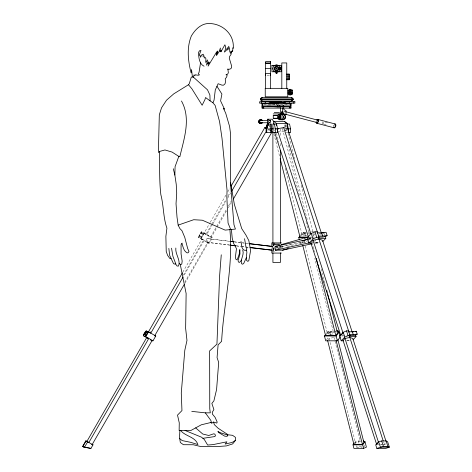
<?xml version="1.0" encoding="UTF-8"?>
<svg xmlns="http://www.w3.org/2000/svg" width="472" height="472" viewBox="0 0 472 472"><rect width="100%" height="100%" fill="white"/><g stroke="black" fill="none" stroke-linecap="round" stroke-linejoin="round"><path stroke-width="0.35" stroke-dasharray="2.36 1.77" d="M229.787 245.121L206.465 242.295L206.913 238.578L229.357 241.233M206.465 242.295L207.049 242.295L207.497 238.578M199.615 236.047L199.031 235.516L200.895 232.271L203.444 233.876L201.573 237.115L199.284 236.047L201.485 232.808L200.895 232.271M198.376 237.292L201.532 231.811L204.228 232.879L212.465 237.646L209.308 243.127L208.276 243.127L198.376 237.292L201.072 238.36L209.308 243.127M198.565 237.292L201.721 231.811M201.573 237.115L199.951 236.047L201.821 232.808M200.411 238.36L203.568 232.879M201.072 238.36L209.91 222.908M210.276 222.271L226.023 194.93M227.852 191.756L230.047 187.939M201.013 238.926L204.169 233.445L201.532 231.811M182.794 272.185L201.845 239.103L204.27 240.283L183.39 276.539M226.442 211.019L211.432 237.086L210.524 237.086L205.91 234.413L211.397 224.878M211.763 224.241L226.047 199.45M227.876 196.269L230.07 192.452M149.99 333.149L151.087 331.244M183.325 275.264L203.473 240.283L201.845 239.103M212.671 224.241L206.813 234.413L204.052 233.079L205.91 234.413M213.037 223.604L225.852 201.355M227.681 198.175L230.613 193.089M210.524 237.086L226.637 209.114M228.466 205.934L231.398 200.848M184.823 282.073L207.538 242.632L208.335 242.632L184.888 283.342M228.271 207.839L231.203 202.753M208.276 243.127L211.432 237.646L212.465 237.646M273.713 131.015L274.521 129.947M285.371 131.015L286.994 128.88M300.381 235.528L302.393 232.879L307.337 232.879M300.829 236.018L302.045 234.413L306.151 233.61M303.691 232.271L304.511 235.516L304.104 236.047L303.284 232.808L303.691 232.271L306.304 232.631M302.263 243.127L300.162 243.127L300.965 242.065M302.764 241.693L302.05 242.632L304.983 242.632M312.895 235.481L313.703 234.413M313.261 236.071L314.859 233.97M314.647 241.552L316.246 239.452M326.453 333.374L327.651 331.804L336.04 331.739M326.27 334.565L327.344 333.149L333.368 331.975L314.741 258.396M328.789 331.267L329.515 334.123L329.155 334.589L328.435 331.739L328.789 331.267L332.241 331.739L332.961 334.589M326.482 339.769L328.471 337.15M327.957 339.923L329.067 338.459L334.064 337.486L335.474 337.875M354.555 442.777L355.333 441.757L358.419 440.954L360.484 440.954M354.649 443.438L355.392 442.465L360.39 441.485L334.784 340.336M285.566 131.104L286.858 129.77M322.494 234.472L323.521 233.41M382.355 444.412L384.497 444.412L385.913 442.948M385.636 443.804L384.645 444.825L382.58 444.825M280.799 246.449L282.403 246.449L292.197 243.694M308.281 239.168L310.375 238.578L310.476 240.437M287.466 246.62L302.853 242.295L307.065 242.295M355.333 441.757L356.702 447.155L359.788 446.353L364.596 446.353L364.083 444.329M308.629 239.198L311.485 238.578M308.594 240.738L282.221 246.449L282.303 247.688M315.261 243.068L318.824 242.295L314.57 242.295M312.375 234.147L314.376 233.746M308.523 239.369L309.862 239.103L311.272 239.499M269.524 105.02L270.957 105.008M267.005 75.644L269.825 75.644M263.883 104.495L271.111 104.495M280.504 104.495L289.879 104.495M269.005 120.372L270.598 120.372L270.598 122.755L269.005 122.755M269.701 120.614L269.996 120.614M269.63 122.755L269.925 122.755M268.031 128.844L270.934 128.844M273.553 128.844L274.562 128.844M281.595 128.844L283.053 128.844M277.678 131.552L283.702 131.552M285.849 132.585L288.315 132.585M311.679 231.811L313.532 231.811M201.485 232.808L201.149 232.808L203.444 233.876M308.045 232.879L310.871 232.879M303.284 232.808L305.354 233.876L307.52 233.876M308.24 233.876L310.399 233.876M319.196 233.876L321.19 233.876M309.06 237.115L311.673 237.086M312.033 237.086L314.907 237.086M309.266 237.646L311.485 237.646M303.779 238.36L305.897 238.36M308.723 238.36L311.549 238.36M302.658 238.578L306.169 238.578M306.871 238.578L310.375 238.578M312.257 242.632L314.44 242.632M315.166 242.632L319.538 242.632M315.414 243.127L319.019 243.127M328.435 331.739L330.258 332.677L335.327 332.677M342.241 335.503L346.607 335.503M341.799 335.999L343.238 335.999M346.637 340.412L350.2 340.412M346.955 340.819L349.829 340.819M376.644 444.412L381.642 444.412M380.515 444.825L381.895 444.825M356.702 447.155L362.242 447.155M234.46 241.853L243.935 242.997M246.85 243.351L248.307 243.528M206.913 238.578L229.504 241.322M233.876 241.853L244.083 243.086M244.809 243.174L248.455 243.617M207.049 242.295L229.64 245.033M236.201 245.829L240.572 246.36M241.298 246.449L244.944 246.891M245.67 246.98L249.316 247.422M236.348 245.918L240.72 246.449M241.446 246.537L245.092 246.98M245.818 247.068L248.732 247.422M304.511 235.516L307.124 235.87M329.515 334.123L332.27 334.495M325.291 122.142L328.075 122.873M323.875 124.36L326.665 125.098M319.75 233.746L321.113 234.189M267.594 128.88L269.901 130.213M267.842 129.546L269.577 130.549M204.169 233.445L211.432 237.646M199.031 235.516L199.951 236.047M324.252 233.563L324.695 234.938M383.594 441.621L384.497 444.412M288.079 133.157L294.575 158.828M301.254 185.213L313.343 232.985M321.332 268.857L325.491 285.289M335.822 330.86L336.17 332.241M288.392 145.099L307.526 220.684M312.311 242.632L314.665 251.918M282.539 128.968L299.325 195.284M306.003 221.669L308.889 233.079M334.064 337.486L334.607 339.622M358.419 440.954L359.446 445.007M305.354 233.876L306.175 237.115M330.258 332.677L330.978 335.533M327.651 331.804L328.695 335.934M302.393 232.879L303.608 237.676M329.067 338.459L355.392 442.465M303.838 240.283L304.558 243.139M305.284 245.995L327.344 333.149M276.421 133.157L278.763 142.426M285.259 168.097L302.045 234.413M273.848 133.688L279.625 156.509M299.814 241.758L300.162 243.127M282.403 246.449L282.468 247.688M283.985 110.719L283.985 112.053M286.699 124.832L286.699 127.505M285.849 124.72L285.849 127.469M285.849 129.47L285.849 130.714M285.525 124.744L285.525 126.885M284.356 124.761L284.356 126.803M283.696 116.283L283.696 118.248M283.424 116.283L283.424 118.248M281.383 245.818L281.383 247.995M280.386 128.844L280.386 136.921M280.386 143.529L280.386 147.199M280.386 246.313L280.327 248.72M280.191 245.092L280.191 248.72M280.014 245.092L280.014 248.72M279.754 245.092L279.754 248.72M279.477 243.64L279.477 248.72M279.105 243.64L279.105 248.72M278.745 243.64L278.745 248.72M278.291 243.64L278.291 248.72M277.872 243.64L277.872 245.092M277.872 245.818L277.872 248.72M277.365 243.64L277.365 245.092M277.365 245.818L277.365 248.72M276.916 243.64L276.916 245.092M276.916 245.818L276.916 248.72M276.391 243.64L276.391 245.092M276.391 245.818L276.391 248.72M275.937 243.64L275.937 245.092M275.436 243.64L275.436 245.092M275.011 243.64L275.011 245.092M274.562 242.915L274.562 245.092M274.197 242.915L274.197 251.623M273.866 127.469L273.866 131.34M273.831 243.64L273.831 251.623M273.553 243.64L273.553 251.623M273.294 243.64L273.294 251.623M273.117 243.64L273.117 245.092M273.117 250.172L273.117 251.623M272.981 243.64L272.981 245.092M272.981 250.172L272.981 251.623M272.922 243.375L272.922 245.576M272.922 249.983L272.922 252.184M270.45 120.372L270.45 122.755M270.031 124.744L270.031 129.735M269.842 124.744L269.842 129.735M265.441 129.47L265.441 130.714M323.55 122.118A1.257 0.684 -75.3 0 1 322.854 123.959M322.329 123.894A1.257 0.684 -75.3 0 1 322.134 123.469M322.105 123.18A1.257 0.684 -75.3 0 1 322.636 121.77M316.547 121.404A1.257 0.684 -75.3 0 1 316.618 121.08M283.973 112.165A1.257 0.684 -75.3 0 1 285.017 111.616M333.568 126.98A1.988 1.086 -75.3 0 1 333.851 125.045M334.046 125.664A1.257 0.684 -75.3 0 1 334.312 125.098M283.631 116.265A1.646 1.646 0 0 1 283.908 117.493A2.035 1.699 -90 0 0 284.026 116.938M283.141 116.596A1.068 1.068 0 0 1 283.235 117.664M283.436 116.189A2.832 2.36 -90 0 1 283.436 117.658M284.055 116.926A2.142 1.788 -90 0 1 283.997 117.481M268.934 120.903A1.068 1.068 0 0 1 270.379 120.891A1.068 1.068 0 0 1 270.521 122.325A1.068 1.068 0 0 1 269.099 122.59M269.058 121.121A1.068 1.068 0 0 1 270.68 120.891A1.068 1.068 0 0 1 270.621 122.525A1.068 1.068 0 0 1 269.022 122.189M283.365 116.195A2.867 2.395 -90 0 1 283.365 117.681"/><path stroke-width="0.71" d="M265.594 88.341L265.594 62.941L270.533 62.941L270.533 88.341M281.819 88.341L281.819 62.941L286.758 62.941L286.758 88.341M276.71 102.967L276.722 102.436L270.338 102.029L277.129 101.976M277.931 106.129L280.061 106.111L280.043 106.92L277.925 106.932L277.931 106.129L275.978 103.067L274.651 102.984L274.81 104.064L268.031 103.633L270.132 103.616M286.988 104.206L287.005 102.949M181.797 243.635L182.044 243.817C183.112 246.998 183.785 251.257 187.13 252.874L188.104 252.78L188.977 251.47L187.673 248.526L184.77 237.381L182.003 230.778L179.856 228.513L178.15 225.126L177.012 217.126L176.032 203.715L176.705 193.154L176.245 184.416L174.864 175.053L175.082 166.634L178.823 156.409L172.068 152.078L164.94 149.96L159.383 151.506L158.574 152.592L158.657 141.411L159.324 114.82L161.542 107.793L166.522 100.194L173.802 93.828L188.505 84.73L189.278 83.674L191.313 77.019L193.408 77.148L207.485 89.816L209.892 94.972L210.099 100.872L212.901 102.743L215.143 105.439L219.557 121.564L222.035 138.479L227.061 190.375L226.849 197.001L228.053 223.049L230.637 229.41M221.262 254.797L219.598 275.984L216.943 344.129L209.633 350.926L209.763 408.805L210.3 412.841L205.332 412.841L191.762 411.389M175.838 248.036C175.035 254.148 181.03 260.391 178.475 266.096L177.035 266.013L176.115 264.739L172.935 256.343L171.531 248.195M179.879 430.458L179.531 437.408L180.333 442.535L183.443 444.712L193.343 444.754L200.842 446.553L217.185 446.553L226.389 445.916L232.672 443.887L235.581 440.27L235.463 437.379L232.596 435.326L228.171 434.812L218.129 428.234L214.306 424.641L213.586 422.051L211.574 423.319L210.931 422.487M230.631 182.882L234.366 204.411L241.723 228.584L245.947 235.085L248.827 240.584L250.614 250.461L248.827 260.609L247.859 261.382L246.579 260.444L246.349 257.629L246.897 252.007L246.349 250.237L246.856 248.773L245.936 246.821L244.561 238.708M250.189 247.599L271.907 250.16L272.356 246.449L249.033 243.617M200.565 62.634L199.078 72.257L198.293 73.774L199.473 74.859L198.093 75.284L195.26 74.765L194.871 75.809L194.045 74.812L193.408 77.148M231.487 51.843L230.95 54.64L229.652 56.351L229.274 58.162L231.575 65.862L231.534 67.767L230.696 68.776L229.15 69.278L227.569 69.136M265.689 128.154L267.364 124.036L265.878 128.154M266.532 128.844L268.267 124.036L271.123 124.036L271.123 132.585L266.532 132.585L266.532 128.844L268.456 124.036M246.349 257.629L243.646 263.606L242.496 264.19L241.528 263.677C240.177 259.128 244.514 254.809 242.767 250.136M278.928 68.587L279.259 67.791L280.055 67.461L280.858 67.791L281.188 68.587L280.858 69.384L280.055 69.714L279.259 69.384L278.273 66.841L276.527 66.115L274.787 66.841L274.061 68.587L274.787 70.334L276.527 71.054L278.273 70.334L279.312 67.838L280.055 67.531L280.805 67.838L281.117 68.587L280.805 69.337M280.185 69.136L279.271 71.331L276.527 72.47L273.784 71.331L272.651 68.587L273.784 65.844L276.527 64.705L279.271 65.844L279.955 67.49M212.901 102.743L214.052 100.194L215.291 89.91L218.135 83.715L222.005 85.155L223.58 85.155L225.014 83.851L225.433 82.211L225.268 78.653L226.353 77.544L227.168 75.626L226.353 74.676M175.655 263.535L175.324 264.202L173.548 263.712L169.684 255.44L168.828 248.402M241.511 260.042L239.652 262.367L238.62 262.149L238.018 260.768L239.953 253.96L239.829 249.617L239.239 254.095L237.357 259.441L236.484 259.801L235.811 259.075L235.404 257.01L236.472 248.655L233.664 243.452L232.236 238.354L231.386 229.315M143.936 334.123L145.577 331.267L146.391 331.739L147.819 332.677L146.178 335.533L143.936 334.123L146.178 335.533M147.423 338.129L143.358 335.686L145.093 332.671M143.358 335.686L145.264 332.671M144.751 334.589L146.391 331.739M231.144 186.033L264.833 127.54L267.04 128.614M143.529 335.686L145.152 336.624L147.931 331.804L148.509 331.804L155.754 335.999L152.981 340.819L152.072 340.819L150.326 339.81M145.152 336.624L145.73 336.624L182.428 272.816M82.641 446.353L85.751 440.954L86.122 440.954L93.002 444.825L90.943 448.4L83.839 447.155L82.641 446.353L84.588 447.155L90.943 448.4M83.013 446.353L86.122 440.954M146.762 337.486L86.86 441.485L88.878 442.465L148.774 338.459L146.762 337.486L147.665 338.135M231.711 191.184L266.863 130.148M87.704 441.757L84.588 447.155L83.839 447.155M183.024 277.176L150.786 333.149L148.963 332.27M233.398 198.942L272.208 131.552L270.48 130.549M154.845 335.503L184.157 284.616M182.127 243.133L181.065 244.732L181.065 253.824L182.168 261.158L181.791 263.954L181.071 264.532L180.251 264.367L179.295 263.299M299.295 239.699L298.776 237.646L299.98 236.059M340.188 337.12L337.38 340.819L325.686 340.819L324.465 335.999L325.261 334.949M302.776 245.493L325.556 335.503L335.816 335.503L337.604 333.149L327.656 293.861M337.38 340.819L336.158 335.999L338.967 332.3L337.993 330.86L336.542 330.86M363.228 440.954L365.033 441.757L366.402 447.155L363.611 448.4L353.911 448.4L353.003 444.825L354.171 443.291M327.586 340.412L353.911 444.412L362.419 444.412L363.9 442.465L337.94 339.881M363.611 448.4L362.708 444.825L365.033 441.757M260.397 98.925L261.618 97.509L291.979 97.509L293.2 98.925L293.2 99.627L291.979 101.037L261.618 101.037L260.397 99.627L260.397 98.925L293.2 98.925M262.326 97.509L261.104 98.925L261.104 99.627L262.326 101.037M291.271 101.037L292.493 99.627L292.493 98.925L291.271 97.509M289.171 108.094L290.392 106.684L290.392 108.094M171.017 258.29L170.604 258.733L169.784 258.402L167.595 255.358L166.227 251.464L165.878 236.348L166.917 228.135C163.147 217.492 163.755 205.644 160.852 194.67C159.176 180.286 159.849 165.926 159.383 151.506M325.137 236.307L325.798 238.36L317.986 238.36L319.019 237.292L317.249 231.811L314.971 231.811L311.225 233.445L307.154 237.646L308.924 243.127L311.089 243.127M308.924 243.127L312.995 238.926L316.741 237.292L319.019 237.292M313.078 240.283L310.8 242.632L340.784 335.503L343.061 333.149L313.078 240.283L318.948 239.103L322.541 240.283L352.077 331.757M327.114 235.516L322.606 236.047L321.562 232.808L326.063 232.271L327.114 235.516L326.594 236.047L322.901 237.115L318.246 237.115M322.724 241.54L325.798 238.36M355.387 334.559L356.053 336.624L349.174 336.624L350.082 335.686L348.525 330.86L346.525 330.86L343.227 332.3L339.645 335.999L341.203 340.819L343.356 340.819M341.203 340.819L344.784 337.12L348.082 335.686L350.082 335.686M344.955 338.459L343.067 340.412L376.644 444.412L378.532 442.465L344.955 338.459L349.823 337.486L352.808 338.459L385.931 441.066M355.829 331.739L356.283 331.267L357.204 334.123L356.749 334.589L353.498 335.533L349.486 335.533M353.003 339.769L356.053 336.624M378.668 441.757L375.7 444.825L376.851 448.4L385.801 448.4L389.359 447.155L387.618 441.757L386.108 440.954L381.671 440.954L378.668 441.757L380.414 447.155L389.359 447.155L387.854 446.353L383.417 446.353L376.851 448.4M235.581 440.27L232.236 442.394L225.168 444.069L226.896 441.804L212.972 444.624L207.645 445.043L204.282 439.438L201.526 437.196L185.048 430.458M178.15 225.126L193.715 219.716L202.358 220.229L225.132 230.112L235.422 229.073L233.976 224.772L230.655 185.278L230.513 133.482L229.575 126.39L225.669 113.068L223.457 108.448L224.495 109.162L220.583 100.896L221.911 94.075L216.955 86.287M225.97 74.794L227.48 74.328L228.348 72.859L227.917 69.172M280.982 244.679L302.658 238.578M301.986 240.938L308.281 239.168M288.191 248.591L282.598 250.16L275.382 250.16L275.129 246.449L307.921 239.351M275.382 250.16L308.883 242.909M282.468 250.16L311.697 243.835M276.97 128.88L283.637 127.54L287.725 128.88L321.343 233.015M202.907 438.317L214.695 436.588L215.45 435.857L214.913 434.128L213.633 433.821L208.76 435.479L202.753 434.028L195.662 427.886M356.283 331.267L352.318 331.739L353.239 334.589L357.204 334.123M246.349 250.237L244.791 250.331L243.257 249.623L241.929 247.393L240.991 241.469M276.822 102.182L276.515 102.188L277.825 102.2M276.722 102.436L284.185 102.371L277.807 101.97M274.651 102.984L284.179 102.908M269.506 106.247L267.382 106.265L277.925 106.932M279.53 105.344L280.185 106.294L283.737 106.271L283.743 107.073M283.743 107.651L283.749 109.392L285.985 110.719L285.985 114.72L282.875 114.195A2.832 2.36 -90 0 1 283.442 114.472M265.594 68.587L270.533 68.587M286.687 74.092L289.513 74.092L289.513 79.733L286.687 79.733M286.687 74.918L289.513 74.918M286.687 76.912L289.513 76.912M286.687 78.907L289.513 78.907M289.584 90.105L288.168 90.105L288.168 94.335L289.584 94.335M289.513 90.158L290.923 90.158M288.168 90.724L289.584 90.724M290.994 90.724L292.404 90.724M289.513 92.152L290.923 92.152M288.168 92.223L289.584 92.223M290.994 92.223L292.404 92.223M288.168 93.716L289.584 93.716M290.994 93.716L292.404 93.716M289.513 94.146L290.923 94.146M260.397 99.627L293.2 99.627M276.527 101.745L259.6 101.745L259.6 103.156L270.887 103.156L270.887 101.745M277.861 101.745L282.173 101.745M261.96 106.684L291.1 106.684L291.1 108.094L261.96 108.094L261.96 106.684L263.181 108.094M282.887 119.664A2.832 2.36 -90 0 1 279.984 117.67A2.832 2.36 -90 0 1 281.648 114.195L281.648 111.929L282.533 111.929L284.433 114.189M274.273 112.46L279.477 112.46M273.205 113.947L280.48 113.947M281.772 119.664A2.832 2.36 -90 0 1 278.875 117.67A2.832 2.36 -90 0 1 280.539 114.195L281.648 114.195M283.991 114.72L285.985 114.72M273.205 115.428L277.123 115.428M277.158 115.622L273.27 115.622L273.27 118.248L278.102 118.248M273.205 118.395L278.061 118.395M267.707 120.372L259.6 120.372L259.6 122.755L267.707 122.755M273.394 121.363L284.356 121.363L287.342 123.499L287.342 128.844M267.364 128.154L267.364 119.221L272.185 119.221L273.601 121.363L276.592 123.499L287.342 123.499M286.958 124.036L289.56 124.036L290.534 128.844L290.534 132.585L288.575 132.585M270.698 128.844L273.117 128.844M274.374 124.036L275.347 128.844L278.74 128.844M287.342 124.036L288.315 128.844L290.534 128.844M271.465 132.585L277.565 132.585L277.565 128.844L276.592 124.036L272.881 124.036L272.922 243.375M317.573 232.808L324.034 232.879M318.618 236.047L322.606 236.047M308.759 237.086L300.015 237.086L280.167 158.645M298.776 237.646L307.868 237.646M281.383 242.915L271.831 242.915L271.831 246.543M272.356 246.449L249.181 243.705M275.129 246.449L276.545 246.449M281.383 253.075L271.831 253.075L271.831 250.172M348.301 331.804L353.805 331.804M147.819 332.677L146.344 332.052M349.728 334.589L353.239 334.589M154.851 335.999L155.754 335.999M324.465 335.999L336.158 335.999M151.488 340.412L152.149 340.412L92.246 444.412L91.586 444.412M92.246 444.825L93.002 444.825M353.003 444.825L362.708 444.825M280.917 102.566L282.274 102.654M277.672 103.026L278.887 104.277M270.096 103.616L274.84 103.917M230.814 241.41L233.734 241.764M230.236 241.41L233.15 241.764M230.365 245.121L235.469 245.741M250.048 247.511L271.907 250.16M230.513 245.21L235.617 245.829M317.827 119.422L335.256 124.006M285.572 111.699L317.621 120.124M285.572 114.289L316.907 122.531M316.7 123.227L334.123 127.812M213.586 422.051L216.807 423.077L217.185 422.051L215.114 417.396L212.365 414.038L212.282 412.286L213.893 409.519L211.851 403.436L213.881 400.905L216.583 389.536L218.689 362.396L217.073 357.617L218.099 344.873L221.622 341.286C223.586 303.962 233.433 267.022 229.882 229.51M178.823 156.409L179.838 156.733C184.021 138.668 191.254 118.702 181.478 101.008M204.057 66.233C199.107 63.98 198.547 56.846 198.635 52.138L199.798 50.581L200.972 50.439L199.19 55.206L200.122 55.307L200.488 57.254L201.821 54.77L203.355 54.233L202.995 56.422L204.046 55.838L204.246 58.032L205.261 57.495L205.922 58.687L205.703 62.404L207.591 59.914L206.512 65.165L208.541 61.867L207.957 63.85L209.373 62.186L208.069 66.133L216.825 51.66L216.241 54.28L217.757 51L216.477 55.649L219.173 51.454L220.412 47.967L220.035 51.749L221.173 50.168L220.896 51.873L224.878 44.805L225.415 46.221L225.362 49.519L224.342 52.103L226.171 50.551L227.404 47.578L227.622 50.038L228.477 48.681L228.696 46.221L229.604 48.87L229.823 52.103L230.519 51.584L230.519 53.395L232.165 50.758L232.649 51.536L232.873 47.802L233.245 48.268C234.448 35.199 223.816 24.727 211.185 23.6C202.252 22.461 195.585 28.833 191.355 35.972C186.517 47.761 188.015 60.888 191.13 72.936L191.543 69.537L192.399 76.812M147.931 331.804L146.137 330.86L147.878 331.94M145.73 336.624L152.981 340.819M85.751 440.954L86.948 441.757M264.833 127.54L266.226 128.543M210.099 100.872L205.521 97.521L205.06 99.332L202.152 105.244L191.909 88.836L188.505 84.73M179.702 438.512L182.157 440.588L190.493 442.288L197.921 444.565C195.231 436.553 185.354 436.512 180.623 430.458M145.577 331.267L146.096 331.739M284.356 121.363L286.699 123.499M263.889 108.094L262.668 106.684L262.668 108.094M281.648 111.929L283.548 114.189M205.332 412.841L210.819 420.369L211.373 422.381L201.302 424.8L190.953 430.458L179.136 430.458L179.266 422.865L177.519 415.106L181.956 410.581L181.283 392.964L184.794 350.377L186.977 340.424L185.638 328.4L186.127 293.507L180.251 264.367M283.082 105.315L283.737 106.271M386.108 440.954L387.854 446.353M283.637 127.54L317.709 233.079M318.948 239.103L348.932 331.975M349.823 337.486L383.175 440.789M314.971 231.811L316.741 237.292M346.525 330.86L348.082 335.686M381.671 440.954L383.417 446.353M343.227 332.3L344.784 337.12M311.225 233.445L312.995 238.926M277.194 129.576L310.812 233.717M274.604 132.249L308.452 237.086M338.967 332.3L340.011 336.436M337.993 330.86L338.341 332.241M326.754 290.286L327.297 292.433M316.287 258.349L335.816 335.503M336.099 340.412L362.419 444.412M173.307 168.74L174.864 175.053M282.522 107.775L282.533 111.929M280.521 107.793L280.539 114.195M293.218 101.745L293.218 103.156M290.392 103.793L290.392 105.911M289.23 101.745L289.23 103.156M288.315 128.844L288.315 131.959M288.103 74.092L288.103 79.733M285.236 101.745L285.236 103.156M280.386 150.869L280.386 243.375M280.386 252.915L280.386 262.462L272.922 262.462L272.922 252.915M280.185 106.294L280.185 107.097M276.592 123.499L276.592 125.505M275.347 128.844L275.347 132.585M273.601 121.363L273.601 124.083M271.465 128.307L271.465 131.157M270.934 124.036L270.934 132.585M270.533 75.644L270.533 73.573L265.594 73.573L265.594 75.644M269.235 101.745L269.235 103.156M268.267 119.221L268.267 125.41M266.721 128.844L266.721 132.585M265.24 101.745L265.24 103.156M262.668 103.793L262.668 105.911M261.252 101.745L261.252 103.156M259.753 120.372L259.753 122.755M317.444 120.1A1.257 0.684 -75.3 0 1 317.792 121.876A1.257 0.684 -75.3 0 1 316.559 122.006M316.665 120.041A1.988 1.086 -75.3 0 1 318.352 120.118A1.988 1.086 -75.3 0 1 317.485 123.033A1.988 1.086 -75.3 0 1 316.098 121.941M334.371 124.289A1.988 1.086 -75.3 0 1 335.775 124.702A1.988 1.086 -75.3 0 1 335.197 127.316A1.988 1.086 -75.3 0 1 333.692 127.363M335.321 124.991A1.257 0.684 -75.3 0 1 335.332 126.154M335.067 126.72A1.257 0.684 -75.3 0 1 334.89 126.933M261.382 122.496A1.068 1.068 0 0 1 260.09 122.407M259.907 122.195A1.068 1.068 0 0 1 259.842 121.127M260.461 120.596A1.068 1.068 0 0 1 261.01 120.561M262.491 122.496A1.982 1.982 -90 0 1 259.541 123.198A1.982 1.982 -90 0 1 259.364 120.165A1.982 1.982 -90 0 1 262.373 120.513M262.379 122.496A1.982 1.982 -90 0 1 259.429 123.198A1.982 1.982 -90 0 1 259.252 120.165A1.982 1.982 -90 0 1 262.261 120.513M280.392 119.705A2.867 2.395 -90 0 1 277.383 116.926A2.867 2.395 -90 0 1 280.403 114.165M281.666 119.705A2.867 2.395 -90 0 1 278.681 117.298A2.867 2.395 -90 0 1 281.058 114.065M282.94 119.705A2.867 2.395 -90 0 1 279.955 116.549A2.867 2.395 -90 0 1 283.53 114.448M284.014 118.962A2.867 2.395 -90 0 1 283.519 119.416M265.24 88.341L265.24 96.807L287.82 96.807L287.82 88.341L265.24 88.341M271.943 65.413L271.943 71.762L281.117 71.762L281.117 65.413L271.943 65.413M275.282 67.337L274.769 68.587L275.282 69.832L276.527 70.352L277.778 69.832L278.291 68.587L277.778 67.337L276.527 66.823L275.282 67.337M276.031 68.086L276.031 69.083L277.029 69.083L277.029 68.086L276.031 68.086M276.132 72.706L276.132 73.502L276.928 73.502L276.928 72.706L276.132 72.706M276.232 72.8L276.232 73.402L276.828 73.402L276.828 72.8L276.232 72.8M279.56 68.086L279.56 69.083L280.557 69.083L280.557 68.086L279.56 68.086M227.823 435.786L226.619 436.346L224.719 436.157L218.725 432.582L217.881 431.491L220.855 432.907L227.221 434.895L227.823 435.786M270.533 61.531L265.594 61.531L265.594 63.596L270.533 63.596L270.533 61.531M290.923 89.326L289.513 89.326L289.513 94.972L290.923 94.972L290.923 89.326M292.404 90.105L290.994 90.105L290.994 94.335L292.404 94.335L292.404 90.105M294.87 101.745L283.583 101.745L283.583 103.156L294.87 103.156L294.87 101.745M291.1 103.793L261.96 103.793L261.96 105.911L291.1 105.911L291.1 103.793M285.035 118.372A2.867 2.395 -90 0 0 282.97 114.065A2.867 2.395 -90 0 0 280.893 118.36A2.867 2.395 -90 0 0 285.035 118.372M285.07 117.953A2.035 1.699 -90 0 0 283.607 114.897A2.035 1.699 -90 0 0 282.132 117.947A2.035 1.699 -90 0 0 285.07 117.953"/></g></svg>
